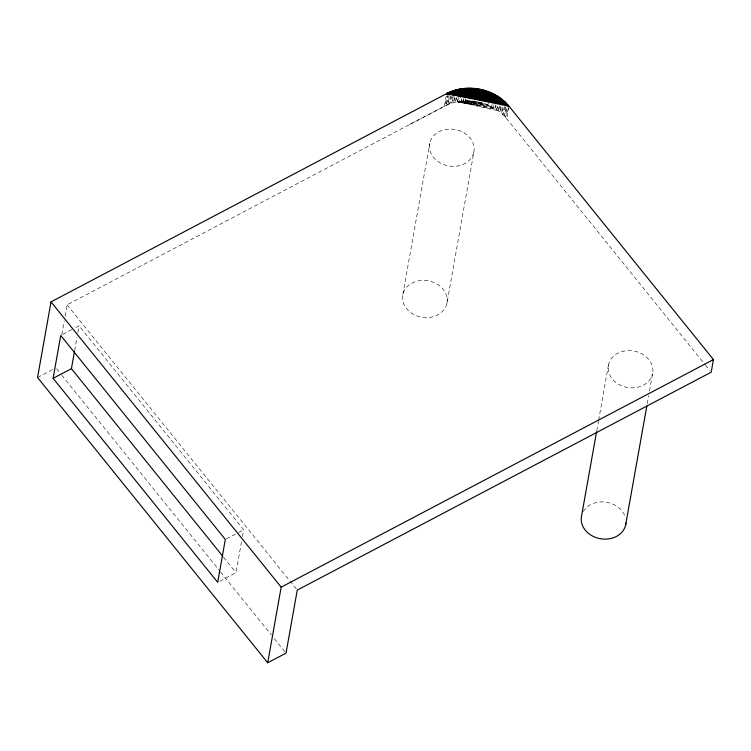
<?xml version="1.0" encoding="UTF-8"?>
<svg xmlns="http://www.w3.org/2000/svg" width="751" height="751" viewBox="0 0 751 751"><rect width="100%" height="100%" fill="white"/><g stroke="black" fill="none" stroke-linecap="round" stroke-linejoin="round"><path stroke-width="0.56" stroke-dasharray="3.75 2.82" d="M61.789 334.627L64.239 320.884M65.055 316.293L67.092 304.84L444.414 106.201C464.766 95.659 492.177 101.019 506.765 118.789L704.588 363.991M74.631 350.633L77.043 337.096M77.851 332.58L79.052 325.812L73.964 328.497M219.724 581.236L236.002 572.666L241.625 541.086M242.432 536.58L243.634 529.812L79.052 325.812M402.827 294.533L429.769 143.272M446.254 95.893L444.414 106.201L447.389 96.109M448.178 93.884L446.132 105.347L449.145 95.302M409.652 124.506L447.906 104.558L449.539 95.396M451.154 95.828L449.718 103.845L451.773 97.217M452.806 96.325L451.586 103.206L453.66 96.616M454.505 96.907L453.482 102.634L455.228 97.179M456.232 97.555L455.416 102.145L456.824 97.799M500.063 105.619L498.326 110.81L457.387 101.723L458.204 97.142M458.805 97.414L457.387 101.723L483.869 103.478L459.387 101.385L459.997 97.949M461.809 98.841L461.405 101.132L462.118 99.001M463.846 98.653L463.442 100.953L464.156 98.832M465.902 98.559L465.489 100.85L466.211 98.747M446.911 303.432A22.492 18.493 10.1 0 0 417.19 281.099A22.492 18.493 10.1 0 0 410.506 312.425A22.492 18.493 10.1 0 0 446.911 303.432L473.853 152.171A22.492 18.493 10.1 0 0 444.132 129.829A22.492 18.493 10.1 0 0 437.448 161.155A22.492 18.493 10.1 0 0 473.853 152.171M485.822 104.154L457.387 101.723L491.464 106.604L491.867 104.314M488.488 102.756L487.737 104.905L457.387 101.723L493.257 107.562L493.867 104.126M489.624 105.722L457.387 101.723L495.003 108.585L495.613 105.14M457.387 101.723L496.693 109.665L497.509 105.084M498.326 110.81L499.143 106.22M500.926 106.276L499.903 112.012L501.95 105.816M502.438 107.534L501.415 113.26L503.423 107.102M504.287 106.548L502.86 114.574L505.16 107.421M505.864 106.764L504.231 115.936L507.779 104.736L505.536 117.344L509.009 106.191L506.765 118.789M596.773 430.614L598.416 421.377M598.622 420.222L608.498 364.798M647.231 403.719L648.676 395.636M649.493 391.018L652.581 373.698A22.492 18.493 10.1 0 0 622.861 351.355A22.492 18.493 10.1 0 0 616.177 382.681A22.492 18.493 10.1 0 0 652.581 373.698M447.906 104.558L450.609 95.677M481.879 102.878L459.387 101.385L460.804 97.104M496.693 109.665L497.753 106.539M495.003 108.585L496.073 105.44M493.257 107.562L493.98 105.459M491.464 106.604L492.196 104.492M62.774 334.383L72.95 329.032M37.55 377.509L53.828 368.938M226.333 538.918L237.532 533.022M238.546 532.487L243.634 529.812M479.88 102.352L459.387 101.385L467.554 100.822M477.852 101.901L459.387 101.385L469.619 100.887M475.805 101.526L459.387 101.385L471.684 101.019M459.387 101.385L473.75 101.235M705.32 364.902L709.733 370.365M67.092 304.84L296.514 589.197M223.507 557.186L236.002 572.666M56.597 368.779L61.009 374.242M61.751 375.153L219.846 571.107M220.578 572.018L271.318 634.905M274.256 638.557L286.028 653.135M583.302 511.534A22.492 18.493 10.1 0 1 605.71 502.128A22.492 18.493 10.1 0 1 625.301 517.214"/><path stroke-width="1.13" d="M51.021 301.874L37.55 377.509L267.713 662.776L286.028 653.135L297.255 590.108L711.206 372.196L713.45 359.588L509.009 106.191C494.421 88.411 467.009 83.051 446.657 93.593L51.021 301.874L281.184 587.151L267.713 662.776M53.105 378.316L60.737 335.462L225.319 539.453L217.687 582.316L53.105 378.316L71.42 368.675L74.433 351.759M596.566 431.769L581.546 516.059A22.492 18.493 10.1 0 0 600.894 538.805A22.492 18.493 10.1 0 0 625.921 523.053M625.639 524.958L646.827 406.028M281.184 587.151L713.45 359.588M509.009 106.191L446.657 93.593L453.829 90.599M507.779 104.736L446.657 93.593L455.726 90.026M506.474 103.328L446.657 93.593L457.669 89.538M505.104 101.967L446.657 93.593L459.631 89.125M503.658 100.662L446.657 93.593L461.63 88.787M502.147 99.404L446.657 93.593L463.649 88.524M500.57 98.203L446.657 93.593L465.686 88.346M498.936 97.057L446.657 93.593L467.732 88.242M497.246 95.978L446.657 93.593L469.797 88.224M495.5 94.955L446.657 93.593L471.863 88.28M493.707 93.997L446.657 93.593L473.928 88.411M491.867 93.115L446.657 93.593L475.993 88.627M489.981 92.298L446.657 93.593L478.049 88.928M488.066 91.547L446.657 93.593L480.096 89.294M486.113 90.871L446.657 93.593L482.123 89.744M446.657 93.593L484.132 90.27M71.42 368.675L222.775 556.275"/></g></svg>
